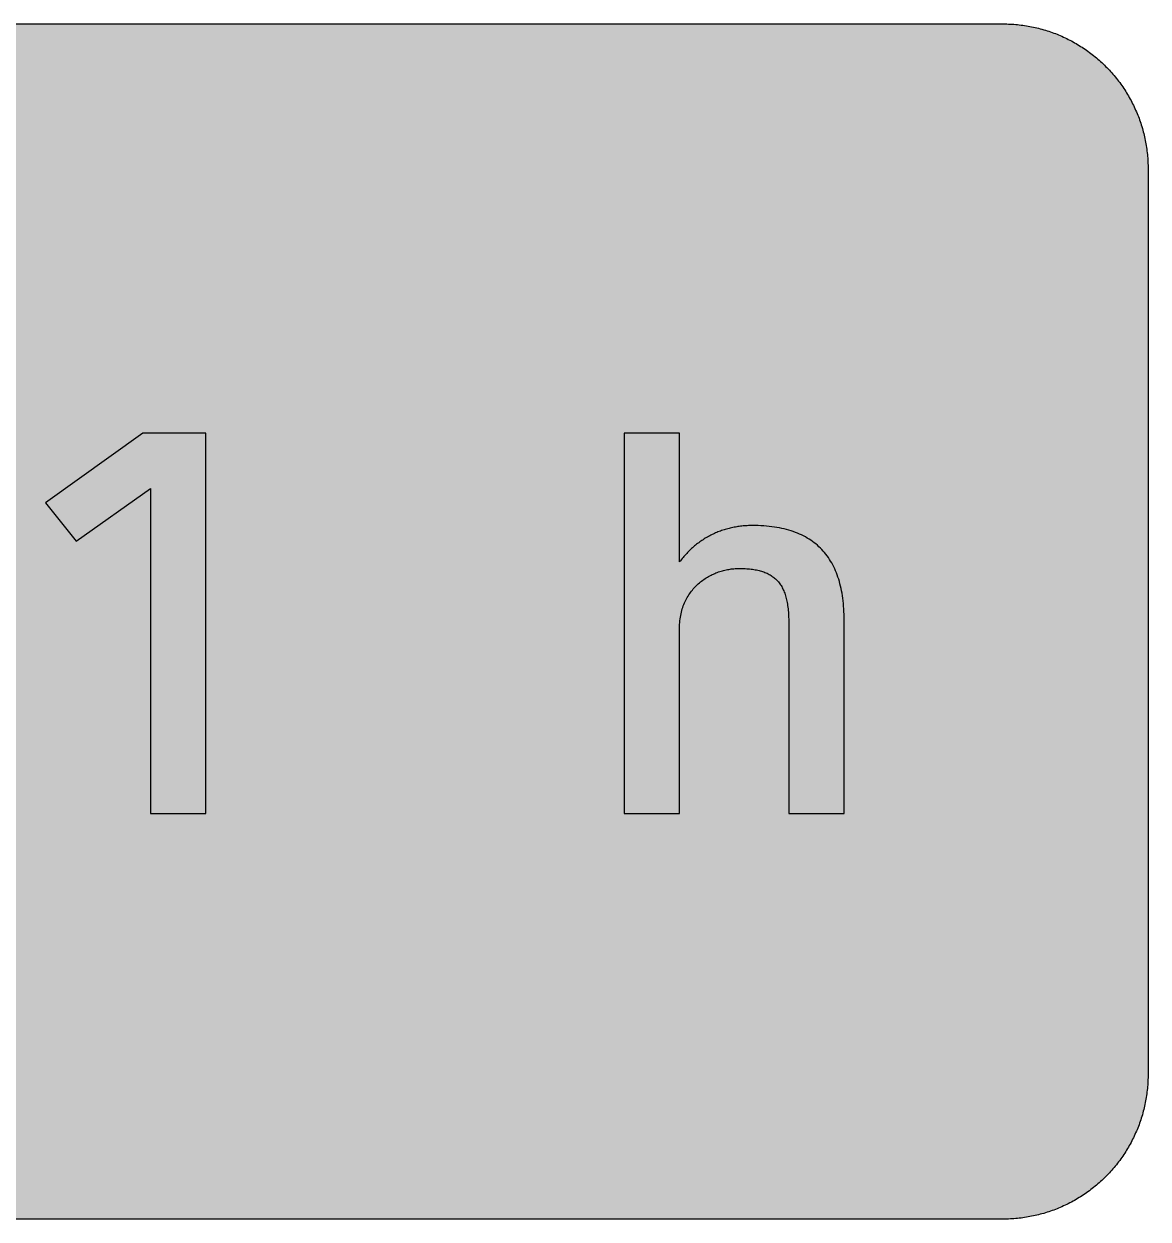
# Model space of a CAD drawing. Header units: millimetres. Extents: x 0 to 212, y 0 to 116.
# Drawn here: x 102.2 to 211.7, y 0.1 to 116.5 of the extents above; entities that cross this region are included whole.
import ezdxf

# ---------------------------------------------------------------- set-up
doc = ezdxf.new("R2010")
doc.units = ezdxf.units.MM

msp = doc.modelspace()

# ---------------------------------------------------------------- hatches: boundary and pattern name
for color, points in [(254, [(14.1633, 0.0536), (13.9878, 0.0533), (13.8125, 0.0559), (13.6373, 0.061), (13.462, 0.0686), (13.2893, 0.0787), (13.114, 0.0914), (12.9413, 0.1041), (12.7686, 0.1219), (12.5959, 0.1397), (12.4231, 0.16), (12.2504, 0.1829), (12.0777, 0.2057), (11.9075, 0.2337), (11.7373, 0.2616), (11.5672, 0.2921), (11.397, 0.3251), (11.2268, 0.3607), (11.0592, 0.3988), (10.8915, 0.4369), (10.7239, 0.4775), (10.5562, 0.5207), (10.3886, 0.5664), (10.2235, 0.6121), (10.0584, 0.6629), (9.8933, 0.7137), (9.7307, 0.7671), (9.5682, 0.8204), (9.4056, 0.8788), (9.2431, 0.9373), (9.083, 0.9982), (8.923, 1.0617), (8.763, 1.1252), (8.6055, 1.1938), (8.4455, 1.2624), (8.2906, 1.331), (8.1331, 1.4046), (7.9781, 1.4783), (7.8232, 1.5545), (7.6708, 1.6332), (7.5184, 1.7145), (7.366, 1.7958), (7.2161, 1.8796), (7.0663, 1.966), (6.919, 2.0523), (6.7716, 2.1438), (6.6243, 2.2352), (6.4795, 2.3266), (6.3348, 2.4232), (6.19, 2.5197), (6.0477, 2.6187), (5.908, 2.7178), (5.7683, 2.8194), (5.6286, 2.9235), (5.4915, 3.0302), (5.3543, 3.1369), (5.2197, 3.2461), (5.0851, 3.3579), (4.953, 3.4722), (4.8209, 3.5865), (4.6914, 3.7033), (4.5644, 3.8202), (4.4348, 3.9395), (4.3104, 4.0615), (4.1859, 4.1859), (4.0615, 4.3104), (3.9395, 4.4348), (3.8202, 4.5618), (3.7033, 4.6914), (3.5865, 4.8209), (3.4722, 4.953), (3.3579, 5.0851), (3.2487, 5.2197), (3.1369, 5.3543), (3.0302, 5.4915), (2.9235, 5.6286), (2.8194, 5.7683), (2.7178, 5.908), (2.6187, 6.0477), (2.5197, 6.19), (2.4232, 6.3348), (2.3266, 6.477), (2.2352, 6.6243), (2.1438, 6.7691), (2.0523, 6.919), (1.966, 7.0663), (1.8796, 7.2161), (1.7958, 7.366), (1.7145, 7.5184), (1.6332, 7.6708), (1.5545, 7.8232), (1.4783, 7.9781), (1.4046, 8.1331), (1.331, 8.2906), (1.2598, 8.4455), (1.1913, 8.603), (1.1252, 8.763), (1.0592, 8.923), (0.9982, 9.083), (0.9373, 9.2431), (0.8763, 9.4056), (0.8204, 9.5682), (0.7645, 9.7307), (0.7112, 9.8933), (0.6604, 10.0584), (0.6121, 10.2235), (0.5639, 10.3911), (0.5207, 10.5562), (0.4775, 10.7239), (0.4343, 10.8915), (0.3962, 11.0592), (0.3607, 11.2268), (0.3251, 11.397), (0.2921, 11.5672), (0.2616, 11.7373), (0.2311, 11.9075), (0.2057, 12.0802), (0.1803, 12.2504), (0.1575, 12.4231), (0.1372, 12.5959), (0.1194, 12.7686), (0.1041, 12.9413), (0.0889, 13.1166), (0.0787, 13.2893), (0.0686, 13.4645), (0.061, 13.6373), (0.0559, 13.8125), (0.0508, 13.9878), (0.0508, 14.163), (0.0522, 102.3592), (0.0508, 102.5322), (0.0559, 102.7074), (0.061, 102.8827), (0.0686, 103.058), (0.0787, 103.2307), (0.0889, 103.4059), (0.1041, 103.5787), (0.1194, 103.7514), (0.1372, 103.9241), (0.1575, 104.0968), (0.1803, 104.2695), (0.2057, 104.4423), (0.2311, 104.6124), (0.2616, 104.7826), (0.2921, 104.9528), (0.3251, 105.123), (0.3607, 105.2932), (0.3962, 105.4608), (0.4343, 105.6284), (0.4775, 105.7961), (0.5207, 105.9637), (0.5639, 106.1314), (0.6121, 106.2965), (0.6604, 106.4616), (0.7112, 106.6267), (0.7645, 106.7892), (0.8204, 106.9518), (0.8763, 107.1143), (0.9373, 107.2769), (0.9982, 107.4369), (1.0592, 107.5969), (1.1252, 107.757), (1.1913, 107.9144), (1.2598, 108.0745), (1.331, 108.2294), (1.4046, 108.3869), (1.4783, 108.5418), (1.5545, 108.6968), (1.6332, 108.8492), (1.7145, 109.0016), (1.7958, 109.154), (1.8796, 109.3038), (1.966, 109.4537), (2.0523, 109.601), (2.1438, 109.7483), (2.2352, 109.8956), (2.3266, 110.0404), (2.4232, 110.1852), (2.5197, 110.33), (2.6187, 110.4722), (2.7178, 110.6119), (2.8194, 110.7516), (2.9235, 110.8913), (3.0302, 111.0285), (3.1369, 111.1656), (3.2487, 111.3003), (3.3579, 111.4349), (3.4722, 111.567), (3.5865, 111.699), (3.7033, 111.8286), (3.8202, 111.9556), (3.9395, 112.0851), (4.0615, 112.2096), (4.1859, 112.334), (4.3104, 112.4585), (4.4348, 112.5804), (4.5644, 112.6998), (4.6914, 112.8166), (4.8209, 112.9335), (4.953, 113.0478), (5.0851, 113.1621), (5.2197, 113.2713), (5.3543, 113.3831), (5.4915, 113.4897), (5.6286, 113.5964), (5.7683, 113.7006), (5.908, 113.8022), (6.0477, 113.9012), (6.19, 114.0003), (6.3348, 114.0968), (6.4795, 114.1933), (6.6243, 114.2848), (6.7716, 114.3762), (6.919, 114.4676), (7.0663, 114.554), (7.2161, 114.6404), (7.366, 114.7242), (7.5184, 114.8055), (7.6708, 114.8867), (7.8232, 114.9655), (7.9781, 115.0417), (8.1331, 115.1153), (8.2906, 115.189), (8.4455, 115.2601), (8.6055, 115.3287), (8.763, 115.3947), (8.923, 115.4608), (9.083, 115.5217), (9.2431, 115.5827), (9.4056, 115.6437), (9.5682, 115.6995), (9.7307, 115.7554), (9.8933, 115.8088), (10.0584, 115.8596), (10.2235, 115.9078), (10.3886, 115.9561), (10.5562, 115.9993), (10.7239, 116.0424), (10.8915, 116.0856), (11.0592, 116.1237), (11.2268, 116.1593), (11.397, 116.1948), (11.5672, 116.2279), (11.7373, 116.2583), (11.9075, 116.2888), (12.0777, 116.3142), (12.2504, 116.3396), (12.4231, 116.3625), (12.5959, 116.3828), (12.7686, 116.4006), (12.9413, 116.4158), (13.114, 116.4311), (13.2893, 116.4412), (13.462, 116.4514), (13.6373, 116.459), (13.8125, 116.4641), (13.9878, 116.4692), (14.163, 116.4692), (197.6078, 116.4703), (197.7822, 116.4692), (197.9574, 116.4641), (198.1327, 116.459), (198.3054, 116.4514), (198.4807, 116.4412), (198.6534, 116.4311), (198.8287, 116.4158), (199.0014, 116.4006), (199.1741, 116.3828), (199.3468, 116.3625), (199.5195, 116.3396), (199.6897, 116.3142), (199.8624, 116.2888), (200.0326, 116.2583), (200.2028, 116.2279), (200.373, 116.1948), (200.5432, 116.1593), (200.7108, 116.1237), (200.8784, 116.0856), (201.0461, 116.0424), (201.2137, 115.9993), (201.3788, 115.9561), (201.5465, 115.9078), (201.7116, 115.8596), (201.8767, 115.8088), (202.0392, 115.7554), (202.2018, 115.6995), (202.3643, 115.6437), (202.5269, 115.5827), (202.6869, 115.5217), (202.8469, 115.4608), (203.007, 115.3947), (203.167, 115.3287), (203.3245, 115.2601), (203.4794, 115.189), (203.6369, 115.1153), (203.7918, 115.0417), (203.9468, 114.9655), (204.0992, 114.8867), (204.2516, 114.8055), (204.404, 114.7242), (204.5538, 114.6404), (204.7037, 114.554), (204.8535, 114.4676), (205.0009, 114.3762), (205.1456, 114.2848), (205.293, 114.1933), (205.4352, 114.0968), (205.58, 114.0003), (205.7222, 113.9012), (205.8619, 113.8022), (206.0016, 113.7006), (206.1413, 113.5964), (206.2785, 113.4897), (206.4156, 113.3831), (206.5503, 113.2713), (206.6849, 113.1621), (206.817, 113.0478), (206.949, 112.9335), (207.0786, 112.8166), (207.2081, 112.6998), (207.3351, 112.5804), (207.4596, 112.4585), (207.584, 112.334), (207.7085, 112.2096), (207.8304, 112.0851), (207.9498, 111.9556), (208.0666, 111.8286), (208.1835, 111.699), (208.2978, 111.567), (208.4121, 111.4349), (208.5238, 111.3003), (208.6331, 111.1656), (208.7397, 111.0285), (208.8464, 110.8913), (208.9506, 110.7516), (209.0522, 110.6119), (209.1512, 110.4722), (209.2503, 110.33), (209.3468, 110.1852), (209.4433, 110.0404), (209.5348, 109.8956), (209.6262, 109.7483), (209.7176, 109.601), (209.804, 109.4537), (209.8904, 109.3038), (209.9742, 109.154), (210.0555, 109.0016), (210.1367, 108.8492), (210.2155, 108.6968), (210.2917, 108.5418), (210.3653, 108.3869), (210.439, 108.2294), (210.5076, 108.0745), (210.5762, 107.9144), (210.6447, 107.757), (210.7082, 107.5969), (210.7717, 107.4369), (210.8327, 107.2769), (210.8911, 107.1143), (210.9495, 106.9518), (211.0029, 106.7892), (211.0562, 106.6267), (211.107, 106.4616), (211.1578, 106.2965), (211.2035, 106.1314), (211.2493, 105.9637), (211.2924, 105.7961), (211.3331, 105.6284), (211.3712, 105.4608), (211.4093, 105.2932), (211.4448, 105.123), (211.4779, 104.9528), (211.5083, 104.7826), (211.5363, 104.6124), (211.5642, 104.4423), (211.5871, 104.2695), (211.6099, 104.0968), (211.6303, 103.9241), (211.648, 103.7514), (211.6658, 103.5787), (211.6785, 103.4059), (211.6912, 103.2307), (211.7014, 103.058), (211.709, 102.8827), (211.7141, 102.7074), (211.7166, 102.5322), (211.7166, 102.3569), (211.7189, 14.1647), (211.7166, 13.9878), (211.7141, 13.8125), (211.709, 13.6373), (211.7014, 13.4645), (211.6912, 13.2893), (211.6785, 13.1166), (211.6658, 12.9413), (211.648, 12.7686), (211.6303, 12.5959), (211.6099, 12.4231), (211.5871, 12.2504), (211.5642, 12.0802), (211.5363, 11.9075), (211.5083, 11.7373), (211.4779, 11.5672), (211.4448, 11.397), (211.4093, 11.2268), (211.3712, 11.0592), (211.3331, 10.8915), (211.2924, 10.7239), (211.2493, 10.5562), (211.2035, 10.3911), (211.1578, 10.2235), (211.107, 10.0584), (211.0562, 9.8933), (211.0029, 9.7307), (210.9495, 9.5682), (210.8911, 9.4056), (210.8327, 9.2431), (210.7717, 9.083), (210.7082, 8.923), (210.6447, 8.763), (210.5762, 8.603), (210.5076, 8.4455), (210.439, 8.2906), (210.3653, 8.1331), (210.2917, 7.9781), (210.2155, 7.8232), (210.1367, 7.6708), (210.0555, 7.5184), (209.9742, 7.366), (209.8904, 7.2161), (209.804, 7.0663), (209.7176, 6.919), (209.6262, 6.7691), (209.5348, 6.6243), (209.4433, 6.477), (209.3468, 6.3348), (209.2503, 6.19), (209.1512, 6.0477), (209.0522, 5.908), (208.9506, 5.7683), (208.8464, 5.6286), (208.7397, 5.4915), (208.6331, 5.3543), (208.5238, 5.2197), (208.4121, 5.0851), (208.2978, 4.953), (208.1835, 4.8209), (208.0666, 4.6914), (207.9498, 4.5618), (207.8304, 4.4348), (207.7085, 4.3104), (207.584, 4.1859), (207.4596, 4.0615), (207.3351, 3.9395), (207.2081, 3.8202), (207.0786, 3.7033), (206.949, 3.5865), (206.817, 3.4722), (206.6849, 3.3579), (206.5503, 3.2461), (206.4156, 3.1369), (206.2785, 3.0302), (206.1413, 2.9235), (206.0016, 2.8194), (205.8619, 2.7178), (205.7222, 2.6187), (205.58, 2.5197), (205.4352, 2.4232), (205.293, 2.3266), (205.1456, 2.2352), (205.0009, 2.1438), (204.8535, 2.0523), (204.7037, 1.966), (204.5538, 1.8796), (204.404, 1.7958), (204.2516, 1.7145), (204.0992, 1.6332), (203.9468, 1.5545), (203.7918, 1.4783), (203.6369, 1.4046), (203.4794, 1.331), (203.3245, 1.2624), (203.167, 1.1938), (203.007, 1.1252), (202.8469, 1.0617), (202.6869, 0.9982), (202.5269, 0.9373), (202.3643, 0.8788), (202.2018, 0.8204), (202.0392, 0.7671), (201.8767, 0.7137), (201.7116, 0.6629), (201.5465, 0.6121), (201.3788, 0.5664), (201.2137, 0.5207), (201.0461, 0.4775), (200.8784, 0.4369), (200.7108, 0.3988), (200.5432, 0.3607), (200.373, 0.3251), (200.2028, 0.2921), (200.0326, 0.2616), (199.8624, 0.2337), (199.6897, 0.2057), (199.5195, 0.1829), (199.3468, 0.16), (199.1741, 0.1397), (199.0014, 0.1219), (198.8287, 0.1041), (198.6534, 0.0914), (198.4807, 0.0787), (198.3054, 0.0686), (198.1327, 0.061), (197.9574, 0.0559), (197.7822, 0.0533), (197.6069, 0.0533)]), (59, [(114.5385, 39.5647), (119.9363, 39.5647), (119.9363, 76.605), (113.7969, 76.605), (104.3259, 69.8316), (107.2885, 66.0753), (114.5385, 71.2071)]), (59, [(166.0783, 39.5647), (166.0783, 57.6086), (166.0804, 57.7952), (166.0855, 57.978), (166.0982, 58.1584), (166.1135, 58.3362), (166.1338, 58.5089), (166.1592, 58.6791), (166.1871, 58.8467), (166.2201, 59.0118), (166.2582, 59.1718), (166.2989, 59.3319), (166.3421, 59.4868), (166.3929, 59.6367), (166.4437, 59.7865), (166.4995, 59.9313), (166.558, 60.0735), (166.6215, 60.2132), (166.6875, 60.3504), (166.7561, 60.4825), (166.8272, 60.612), (166.9034, 60.739), (166.9821, 60.8635), (167.0634, 60.9829), (167.1472, 61.1022), (167.2336, 61.2165), (167.3225, 61.3283), (167.4139, 61.4375), (167.5079, 61.5417), (167.6019, 61.6458), (167.701, 61.7449), (167.8026, 61.8414), (167.9042, 61.9354), (168.0083, 62.0268), (168.115, 62.1132), (168.2242, 62.1995), (168.3334, 62.2808), (168.4452, 62.3595), (168.5569, 62.4357), (168.6712, 62.5094), (168.7881, 62.578), (168.9049, 62.6466), (169.0218, 62.7101), (169.1411, 62.7736), (169.2605, 62.832), (169.3824, 62.8879), (169.5044, 62.9412), (169.6263, 62.992), (169.7482, 63.0403), (169.8727, 63.0834), (169.9971, 63.1266), (170.1216, 63.1647), (170.246, 63.2028), (170.3705, 63.2358), (170.495, 63.2663), (170.6194, 63.2943), (170.7439, 63.3197), (170.8683, 63.3425), (170.9928, 63.3628), (171.1173, 63.3806), (171.2392, 63.3959), (171.3611, 63.406), (171.4856, 63.4162), (171.6049, 63.4238), (171.7269, 63.4263), (171.8462, 63.4289), (172.0063, 63.4263), (172.1612, 63.4238), (172.3161, 63.4187), (172.466, 63.4111), (172.6159, 63.4035), (172.7606, 63.3933), (172.9029, 63.3781), (173.0426, 63.3628), (173.1797, 63.3451), (173.3118, 63.3273), (173.4439, 63.3044), (173.5709, 63.279), (173.6979, 63.2536), (173.8198, 63.2257), (173.9392, 63.1927), (174.0586, 63.1596), (174.1729, 63.1241), (174.2846, 63.086), (174.3939, 63.0428), (174.498, 62.9996), (174.6021, 62.9539), (174.7037, 62.9056), (174.8028, 62.8548), (174.8968, 62.8015), (174.9908, 62.7431), (175.0822, 62.6847), (175.1686, 62.6237), (175.2549, 62.5577), (175.3362, 62.4891), (175.4175, 62.4205), (175.4937, 62.3468), (175.5699, 62.2706), (175.6435, 62.1919), (175.7121, 62.1106), (175.7807, 62.0243), (175.8442, 61.9379), (175.9077, 61.8465), (175.9687, 61.7525), (176.0245, 61.656), (176.0804, 61.5544), (176.1338, 61.4528), (176.1846, 61.3461), (176.2328, 61.2343), (176.2785, 61.1226), (176.3217, 61.0057), (176.3624, 60.8863), (176.4005, 60.7644), (176.436, 60.6374), (176.4716, 60.5079), (176.5021, 60.3758), (176.5325, 60.2386), (176.5605, 60.0989), (176.5859, 59.9542), (176.6062, 59.8094), (176.6291, 59.657), (176.6468, 59.5046), (176.6621, 59.3446), (176.6773, 59.1845), (176.6875, 59.0194), (176.6976, 58.8493), (176.7053, 58.6765), (176.7103, 58.5013), (176.7129, 58.3209), (176.7154, 58.1355), (176.7156, 39.5647), (182.1134, 39.5647), (182.1134, 58.4024), (182.1104, 58.6816), (182.1028, 58.9585), (182.0926, 59.2303), (182.0799, 59.4995), (182.0596, 59.7611), (182.0367, 60.0227), (182.0113, 60.2767), (181.9808, 60.5282), (181.9453, 60.7746), (181.9046, 61.0184), (181.8615, 61.2572), (181.8132, 61.4909), (181.7599, 61.7195), (181.704, 61.9455), (181.643, 62.1665), (181.577, 62.3849), (181.5084, 62.5958), (181.4347, 62.8066), (181.356, 63.0098), (181.2747, 63.2104), (181.1884, 63.4035), (181.0969, 63.5965), (181.0004, 63.7819), (180.9013, 63.9648), (180.7972, 64.1426), (180.688, 64.3153), (180.5737, 64.4855), (180.4568, 64.6506), (180.3349, 64.8106), (180.2079, 64.9681), (180.0784, 65.118), (179.9412, 65.2653), (179.8015, 65.4101), (179.6567, 65.5472), (179.5094, 65.6819), (179.3545, 65.8114), (179.197, 65.9359), (179.0344, 66.0578), (178.8668, 66.1746), (178.6966, 66.2864), (178.5188, 66.3931), (178.3385, 66.4947), (178.1531, 66.5937), (177.9626, 66.6877), (177.767, 66.7766), (177.5689, 66.8604), (177.3631, 66.9417), (177.1548, 67.0179), (176.9415, 67.089), (176.723, 67.1551), (176.4995, 67.2186), (176.2735, 67.2744), (176.0398, 67.3278), (175.8036, 67.376), (175.5623, 67.4192), (175.3159, 67.4599), (175.0644, 67.4954), (174.8079, 67.5234), (174.5463, 67.5488), (174.2796, 67.5716), (174.0103, 67.5869), (173.7335, 67.5996), (173.4541, 67.6046), (173.1696, 67.6072), (173.04, 67.6072), (172.9105, 67.6046), (172.7835, 67.5996), (172.654, 67.5945), (172.527, 67.5869), (172.4, 67.5767), (172.273, 67.5665), (172.146, 67.5538), (172.019, 67.5386), (171.892, 67.5234), (171.7675, 67.5056), (171.643, 67.4853), (171.516, 67.4624), (171.3916, 67.4395), (171.2697, 67.4141), (171.1452, 67.3887), (171.0233, 67.3608), (170.8988, 67.3303), (170.7769, 67.2998), (170.6575, 67.2643), (170.5356, 67.2287), (170.4162, 67.1932), (170.2943, 67.1551), (170.1749, 67.1144), (170.0581, 67.0712), (169.9387, 67.0281), (169.8219, 66.9823), (169.705, 66.9341), (169.5907, 66.8858), (169.4739, 66.835), (169.3596, 66.7817), (169.2453, 66.7283), (169.1335, 66.6725), (169.0218, 66.614), (168.91, 66.5556), (168.7982, 66.4921), (168.689, 66.4312), (168.5798, 66.3651), (168.4706, 66.2991), (168.3639, 66.2305), (168.2572, 66.1594), (168.1505, 66.0883), (168.0464, 66.0146), (167.9423, 65.9384), (167.8381, 65.8622), (167.7365, 65.7835), (167.6349, 65.7022), (167.5359, 65.6209), (167.4368, 65.5371), (167.3377, 65.4507), (167.2412, 65.3618), (167.1447, 65.2729), (167.0507, 65.1815), (166.9542, 65.09), (166.8628, 64.9935), (166.7713, 64.897), (166.6799, 64.8005), (166.591, 64.6989), (166.5021, 64.5973), (166.4132, 64.4931), (166.3294, 64.389), (166.243, 64.2823), (166.1592, 64.1731), (166.0779, 64.0613), (166.0783, 76.605), (160.6822, 76.605), (160.6822, 39.5647)])]:
    msp.add_hatch(color=color).paths.add_polyline_path(points)
h = msp.add_hatch(color=59)
h.paths.add_polyline_path([(14.1633, 3.5814), (13.8887, 3.5839), (13.6169, 3.5941), (13.3477, 3.6119), (13.081, 3.6347), (12.8143, 3.6652), (12.5501, 3.7008), (12.2885, 3.7465), (12.0294, 3.7948), (11.7729, 3.8506), (11.5164, 3.9141), (11.2649, 3.9827), (11.016, 4.0564), (10.7671, 4.1351), (10.5232, 4.2215), (10.2819, 4.3129), (10.0432, 4.412), (9.8069, 4.5161), (9.5733, 4.6228), (9.3447, 4.7371), (9.1186, 4.8565), (8.8951, 4.9809), (8.6741, 5.113), (8.4582, 5.2476), (8.2448, 5.3873), (8.0366, 5.5321), (7.8308, 5.682), (7.6276, 5.8369), (7.4295, 5.9969), (7.2365, 6.1595), (7.046, 6.3297), (6.8605, 6.5024), (6.6777, 6.6802), (6.5024, 6.8605), (6.3271, 7.046), (6.1595, 7.2365), (5.9969, 7.432), (5.8369, 7.6302), (5.682, 7.8308), (5.5321, 8.0366), (5.3873, 8.2448), (5.2451, 8.4582), (5.1105, 8.6741), (4.9809, 8.8951), (4.8565, 9.1186), (4.7371, 9.3447), (4.6228, 9.5758), (4.5136, 9.8069), (4.4094, 10.0432), (4.3129, 10.2819), (4.2215, 10.5232), (4.1351, 10.7696), (4.0538, 11.016), (3.9802, 11.2649), (3.9116, 11.5189), (3.8506, 11.7729), (3.7948, 12.0294), (3.744, 12.2911), (3.7008, 12.5527), (3.6627, 12.8143), (3.6322, 13.081), (3.6093, 13.3502), (3.5916, 13.6195), (3.5814, 13.8913), (3.5789, 14.163), (3.58, 102.3592), (3.5814, 102.6312), (3.5916, 102.903), (3.6093, 103.1723), (3.6322, 103.439), (3.6627, 103.7057), (3.7008, 103.9698), (3.744, 104.2314), (3.7948, 104.4905), (3.8506, 104.7471), (3.9116, 105.0036), (3.9802, 105.2551), (4.0538, 105.504), (4.1351, 105.7529), (4.2215, 105.9967), (4.3129, 106.238), (4.4094, 106.4768), (4.5136, 106.713), (4.6228, 106.9467), (4.7371, 107.1753), (4.8565, 107.4014), (4.9809, 107.6249), (5.1105, 107.8459), (5.2451, 108.0618), (5.3873, 108.2751), (5.5321, 108.4834), (5.682, 108.6891), (5.8369, 108.8923), (5.9969, 109.0905), (6.1595, 109.2835), (6.3271, 109.474), (6.5024, 109.6594), (6.6777, 109.8423), (6.8605, 110.0176), (7.046, 110.1928), (7.2365, 110.3605), (7.4295, 110.523), (7.6276, 110.683), (7.8308, 110.838), (8.0366, 110.9878), (8.2448, 111.1326), (8.4582, 111.2749), (8.6741, 111.4095), (8.8951, 111.539), (9.1186, 111.6635), (9.3447, 111.7829), (9.5733, 111.8972), (9.8069, 112.0064), (10.0432, 112.1105), (10.2819, 112.207), (10.5232, 112.2985), (10.7671, 112.3848), (11.016, 112.4661), (11.2649, 112.5398), (11.5164, 112.6084), (11.7729, 112.6693), (12.0294, 112.7252), (12.2885, 112.776), (12.5501, 112.8192), (12.8143, 112.8573), (13.081, 112.8878), (13.3477, 112.9106), (13.6169, 112.9284), (13.8887, 112.9386), (14.163, 112.9411), (197.6078, 112.9425), (197.8787, 112.9386), (198.1505, 112.9284), (198.4197, 112.9106), (198.689, 112.8878), (198.9557, 112.8573), (199.2173, 112.8192), (199.4789, 112.776), (199.7405, 112.7252), (199.9971, 112.6693), (200.2511, 112.6084), (200.5051, 112.5398), (200.754, 112.4661), (201.0004, 112.3848), (201.2467, 112.2985), (201.488, 112.207), (201.7268, 112.1105), (201.963, 112.0064), (202.1942, 111.8972), (202.4253, 111.7829), (202.6514, 111.6635), (202.8749, 111.539), (203.0959, 111.4095), (203.3118, 111.2749), (203.5251, 111.1326), (203.7334, 110.9878), (203.9391, 110.838), (204.1398, 110.683), (204.3379, 110.523), (204.5335, 110.3605), (204.724, 110.1928), (204.9094, 110.0176), (205.0898, 109.8423), (205.2676, 109.6594), (205.4403, 109.474), (205.6105, 109.2835), (205.773, 109.0905), (205.933, 108.8923), (206.088, 108.6891), (206.2378, 108.4834), (206.3826, 108.2751), (206.5223, 108.0618), (206.6569, 107.8459), (206.789, 107.6249), (206.9135, 107.4014), (207.0329, 107.1753), (207.1472, 106.9467), (207.2538, 106.713), (207.358, 106.4768), (207.457, 106.238), (207.5485, 105.9967), (207.6348, 105.7529), (207.7136, 105.504), (207.7872, 105.2551), (207.8558, 105.0036), (207.9193, 104.7471), (207.9752, 104.4905), (208.0235, 104.2314), (208.0692, 103.9698), (208.1047, 103.7057), (208.1352, 103.439), (208.1581, 103.1723), (208.1759, 102.903), (208.186, 102.6312), (208.1911, 102.3569), (208.1911, 14.1647), (208.186, 13.8913), (208.1759, 13.6195), (208.1581, 13.3502), (208.1352, 13.081), (208.1047, 12.8143), (208.0692, 12.5527), (208.0235, 12.2911), (207.9752, 12.0294), (207.9193, 11.7729), (207.8558, 11.5189), (207.7872, 11.2649), (207.7136, 11.016), (207.6348, 10.7696), (207.5485, 10.5232), (207.457, 10.2819), (207.358, 10.0432), (207.2538, 9.8069), (207.1472, 9.5758), (207.0329, 9.3447), (206.9135, 9.1186), (206.789, 8.8951), (206.6569, 8.6741), (206.5223, 8.4582), (206.3826, 8.2448), (206.2378, 8.0366), (206.088, 7.8308), (205.933, 7.6302), (205.773, 7.432), (205.6105, 7.2365), (205.4403, 7.046), (205.2676, 6.8605), (205.0898, 6.6802), (204.9094, 6.5024), (204.724, 6.3297), (204.5335, 6.1595), (204.3379, 5.9969), (204.1398, 5.8369), (203.9391, 5.682), (203.7334, 5.5321), (203.5251, 5.3873), (203.3118, 5.2476), (203.0959, 5.113), (202.8749, 4.9809), (202.6514, 4.8565), (202.4253, 4.7371), (202.1942, 4.6228), (201.963, 4.5161), (201.7268, 4.412), (201.488, 4.3129), (201.2467, 4.2215), (201.0004, 4.1351), (200.754, 4.0564), (200.5051, 3.9827), (200.2511, 3.9141), (199.9971, 3.8506), (199.7405, 3.7948), (199.4789, 3.7465), (199.2173, 3.7008), (198.9557, 3.6652), (198.689, 3.6347), (198.4197, 3.6119), (198.1505, 3.5941), (197.8787, 3.5839), (197.6069, 3.5789)])
h.paths.add_polyline_path([(14.1633, 8.8731), (14.0259, 8.8748), (13.8887, 8.8798), (13.7541, 8.8875), (13.622, 8.9002), (13.4874, 8.9154), (13.3553, 8.9332), (13.2258, 8.9535), (13.0962, 8.9789), (12.9667, 9.0068), (12.8397, 9.0373), (12.7127, 9.0729), (12.5882, 9.1084), (12.4663, 9.1491), (12.3419, 9.1923), (12.2225, 9.238), (12.1031, 9.2888), (11.9837, 9.3396), (11.8694, 9.3929), (11.7526, 9.4513), (11.6408, 9.5098), (11.5291, 9.5733), (11.4198, 9.6368), (11.3106, 9.7053), (11.2039, 9.7765), (11.0998, 9.8476), (10.9957, 9.9238), (10.8966, 10), (10.7975, 10.0787), (10.6985, 10.1625), (10.6045, 10.2464), (10.5105, 10.3327), (10.4216, 10.4216), (10.3327, 10.5131), (10.2464, 10.6045), (10.16, 10.701), (10.0787, 10.7975), (10, 10.8966), (9.9212, 10.9982), (9.8476, 11.0998), (9.7739, 11.2039), (9.7053, 11.3106), (9.6368, 11.4198), (9.5707, 11.5291), (9.5098, 11.6408), (9.4488, 11.7551), (9.3929, 11.8694), (9.337, 11.9863), (9.2862, 12.1031), (9.238, 12.2225), (9.1923, 12.3444), (9.1491, 12.4663), (9.1084, 12.5908), (9.0703, 12.7152), (9.0373, 12.8397), (9.0068, 12.9692), (8.9789, 13.0962), (8.9535, 13.2258), (8.9306, 13.3579), (8.9129, 13.4899), (8.8976, 13.622), (8.8849, 13.7566), (8.8773, 13.8913), (8.8722, 14.0259), (8.8697, 14.163), (8.8717, 102.3592), (8.8722, 102.4941), (8.8773, 102.6312), (8.8849, 102.7659), (8.8976, 102.8979), (8.9129, 103.0326), (8.9306, 103.1646), (8.9535, 103.2942), (8.9789, 103.4237), (9.0068, 103.5533), (9.0373, 103.6803), (9.0703, 103.8073), (9.1084, 103.9317), (9.1491, 104.0536), (9.1923, 104.1781), (9.238, 104.2975), (9.2862, 104.4169), (9.337, 104.5362), (9.3929, 104.6505), (9.4488, 104.7674), (9.5098, 104.8791), (9.5707, 104.9909), (9.6368, 105.1001), (9.7053, 105.2093), (9.7739, 105.316), (9.8476, 105.4202), (9.9212, 105.5243), (10, 105.6234), (10.0787, 105.7224), (10.16, 105.8215), (10.2464, 105.9155), (10.3327, 106.0094), (10.4216, 106.0983), (10.5105, 106.1872), (10.6045, 106.2736), (10.6985, 106.36), (10.7975, 106.4412), (10.8966, 106.52), (10.9957, 106.5987), (11.0998, 106.6724), (11.2039, 106.746), (11.3106, 106.8146), (11.4198, 106.8832), (11.5291, 106.9492), (11.6408, 107.0102), (11.7526, 107.0712), (11.8694, 107.127), (11.9837, 107.1829), (12.1031, 107.2337), (12.2225, 107.282), (12.3419, 107.3277), (12.4663, 107.3709), (12.5882, 107.4115), (12.7127, 107.4496), (12.8397, 107.4826), (12.9667, 107.5131), (13.0962, 107.5411), (13.2258, 107.5665), (13.3553, 107.5893), (13.4874, 107.6071), (13.622, 107.6223), (13.7541, 107.635), (13.8887, 107.6427), (14.0259, 107.6477), (14.163, 107.6503), (197.6078, 107.6508), (197.7441, 107.6477), (197.8787, 107.6427), (198.0133, 107.635), (198.1479, 107.6223), (198.28, 107.6071), (198.4121, 107.5893), (198.5442, 107.5665), (198.6737, 107.5411), (198.8007, 107.5131), (198.9303, 107.4826), (199.0547, 107.4496), (199.1792, 107.4115), (199.3036, 107.3709), (199.4256, 107.3277), (199.5475, 107.282), (199.6669, 107.2337), (199.7837, 107.1829), (199.9005, 107.127), (200.0148, 107.0712), (200.1291, 107.0102), (200.2409, 106.9492), (200.3501, 106.8832), (200.4593, 106.8146), (200.566, 106.746), (200.6702, 106.6724), (200.7718, 106.5987), (200.8734, 106.52), (200.9724, 106.4412), (201.0689, 106.36), (201.1655, 106.2736), (201.2569, 106.1872), (201.3483, 106.0983), (201.4372, 106.0094), (201.5236, 105.9155), (201.6074, 105.8215), (201.6912, 105.7224), (201.77, 105.6234), (201.8462, 105.5243), (201.9224, 105.4202), (201.9935, 105.316), (202.0646, 105.2093), (202.1332, 105.1001), (202.1967, 104.9909), (202.2602, 104.8791), (202.3186, 104.7674), (202.377, 104.6505), (202.4304, 104.5362), (202.4812, 104.4169), (202.532, 104.2975), (202.5777, 104.1781), (202.6209, 104.0536), (202.6615, 103.9317), (202.6971, 103.8073), (202.7326, 103.6803), (202.7631, 103.5533), (202.7911, 103.4237), (202.8165, 103.2942), (202.8368, 103.1646), (202.8546, 103.0326), (202.8698, 102.8979), (202.8825, 102.7659), (202.8901, 102.6312), (202.8952, 102.4941), (202.8977, 102.3569), (202.8994, 14.1647), (202.8952, 14.0259), (202.8901, 13.8913), (202.8825, 13.7566), (202.8698, 13.622), (202.8546, 13.4899), (202.8368, 13.3579), (202.8165, 13.2258), (202.7911, 13.0962), (202.7631, 12.9692), (202.7326, 12.8397), (202.6971, 12.7152), (202.6615, 12.5908), (202.6209, 12.4663), (202.5777, 12.3444), (202.532, 12.2225), (202.4812, 12.1031), (202.4304, 11.9863), (202.377, 11.8694), (202.3186, 11.7551), (202.2602, 11.6408), (202.1967, 11.5291), (202.1332, 11.4198), (202.0646, 11.3106), (201.9935, 11.2039), (201.9224, 11.0998), (201.8462, 10.9982), (201.77, 10.8966), (201.6912, 10.7975), (201.6074, 10.701), (201.5236, 10.6045), (201.4372, 10.5131), (201.3483, 10.4216), (201.2569, 10.3327), (201.1655, 10.2464), (201.0689, 10.1625), (200.9724, 10.0787), (200.8734, 10), (200.7718, 9.9238), (200.6702, 9.8476), (200.566, 9.7765), (200.4593, 9.7053), (200.3501, 9.6368), (200.2409, 9.5733), (200.1291, 9.5098), (200.0148, 9.4513), (199.9005, 9.3929), (199.7837, 9.3396), (199.6669, 9.2888), (199.5475, 9.238), (199.4256, 9.1923), (199.3036, 9.1491), (199.1792, 9.1084), (199.0547, 9.0729), (198.9303, 9.0373), (198.8007, 9.0068), (198.6737, 8.9789), (198.5442, 8.9535), (198.4121, 8.9332), (198.28, 8.9154), (198.1479, 8.9002), (198.0133, 8.8875), (197.8787, 8.8798), (197.7441, 8.8748), (197.6069, 8.8722)], flags=16)

# ---------------------------------------------------------------- linework, layer by layer
at = {"color": 254}
msp.add_lwpolyline([(14.163, 116.4692), (197.6078, 116.4703), (197.7822, 116.4692), (197.9574, 116.4641), (198.1327, 116.459), (198.3054, 116.4514), (198.4807, 116.4412), (198.6534, 116.4311), (198.8287, 116.4158), (199.0014, 116.4006), (199.1741, 116.3828), (199.3468, 116.3625), (199.5195, 116.3396), (199.6897, 116.3142), (199.8624, 116.2888), (200.0326, 116.2583), (200.2028, 116.2279), (200.373, 116.1948), (200.5432, 116.1593), (200.7108, 116.1237), (200.8784, 116.0856), (201.0461, 116.0424), (201.2137, 115.9993), (201.3788, 115.9561), (201.5465, 115.9078), (201.7116, 115.8596), (201.8767, 115.8088), (202.0392, 115.7554), (202.2018, 115.6995), (202.3643, 115.6437), (202.5269, 115.5827), (202.6869, 115.5217), (202.8469, 115.4608), (203.007, 115.3947), (203.167, 115.3287), (203.3245, 115.2601), (203.4794, 115.189), (203.6369, 115.1153), (203.7918, 115.0417), (203.9468, 114.9655), (204.0992, 114.8867), (204.2516, 114.8055), (204.404, 114.7242), (204.5538, 114.6404), (204.7037, 114.554), (204.8535, 114.4676), (205.0009, 114.3762), (205.1456, 114.2848), (205.293, 114.1933), (205.4352, 114.0968), (205.58, 114.0003), (205.7222, 113.9012), (205.8619, 113.8022), (206.0016, 113.7006), (206.1413, 113.5964), (206.2785, 113.4897), (206.4156, 113.3831), (206.5503, 113.2713), (206.6849, 113.1621), (206.817, 113.0478), (206.949, 112.9335), (207.0786, 112.8166), (207.2081, 112.6998), (207.3351, 112.5804), (207.4596, 112.4585), (207.584, 112.334), (207.7085, 112.2096), (207.8304, 112.0851), (207.9498, 111.9556), (208.0666, 111.8286), (208.1835, 111.699), (208.2978, 111.567), (208.4121, 111.4349), (208.5238, 111.3003), (208.6331, 111.1656), (208.7397, 111.0285), (208.8464, 110.8913), (208.9506, 110.7516), (209.0522, 110.6119), (209.1512, 110.4722), (209.2503, 110.33), (209.3468, 110.1852), (209.4433, 110.0404), (209.5348, 109.8956), (209.6262, 109.7483), (209.7176, 109.601), (209.804, 109.4537), (209.8904, 109.3038), (209.9742, 109.154), (210.0555, 109.0016), (210.1367, 108.8492), (210.2155, 108.6968), (210.2917, 108.5418), (210.3653, 108.3869), (210.439, 108.2294), (210.5076, 108.0745), (210.5762, 107.9144), (210.6447, 107.757), (210.7082, 107.5969), (210.7717, 107.4369), (210.8327, 107.2769), (210.8911, 107.1143), (210.9495, 106.9518), (211.0029, 106.7892), (211.0562, 106.6267), (211.107, 106.4616), (211.1578, 106.2965), (211.2035, 106.1314), (211.2493, 105.9637), (211.2924, 105.7961), (211.3331, 105.6284), (211.3712, 105.4608), (211.4093, 105.2932), (211.4448, 105.123), (211.4779, 104.9528), (211.5083, 104.7826), (211.5363, 104.6124), (211.5642, 104.4423), (211.5871, 104.2695), (211.6099, 104.0968), (211.6303, 103.9241), (211.648, 103.7514), (211.6658, 103.5787), (211.6785, 103.4059), (211.6912, 103.2307), (211.7014, 103.058), (211.709, 102.8827), (211.7141, 102.7074), (211.7166, 102.5322), (211.7166, 102.3569), (211.7189, 14.1647), (211.7166, 13.9878), (211.7141, 13.8125), (211.709, 13.6373), (211.7014, 13.4645), (211.6912, 13.2893), (211.6785, 13.1166), (211.6658, 12.9413), (211.648, 12.7686), (211.6303, 12.5959), (211.6099, 12.4231), (211.5871, 12.2504), (211.5642, 12.0802), (211.5363, 11.9075), (211.5083, 11.7373), (211.4779, 11.5672), (211.4448, 11.397), (211.4093, 11.2268), (211.3712, 11.0592), (211.3331, 10.8915), (211.2924, 10.7239), (211.2493, 10.5562), (211.2035, 10.3911), (211.1578, 10.2235), (211.107, 10.0584), (211.0562, 9.8933), (211.0029, 9.7307), (210.9495, 9.5682), (210.8911, 9.4056), (210.8327, 9.2431), (210.7717, 9.083), (210.7082, 8.923), (210.6447, 8.763), (210.5762, 8.603), (210.5076, 8.4455), (210.439, 8.2906), (210.3653, 8.1331), (210.2917, 7.9781), (210.2155, 7.8232), (210.1367, 7.6708), (210.0555, 7.5184), (209.9742, 7.366), (209.8904, 7.2161), (209.804, 7.0663), (209.7176, 6.919), (209.6262, 6.7691), (209.5348, 6.6243), (209.4433, 6.477), (209.3468, 6.3348), (209.2503, 6.19), (209.1512, 6.0477), (209.0522, 5.908), (208.9506, 5.7683), (208.8464, 5.6286), (208.7397, 5.4915), (208.6331, 5.3543), (208.5238, 5.2197), (208.4121, 5.0851), (208.2978, 4.953), (208.1835, 4.8209), (208.0666, 4.6914), (207.9498, 4.5618), (207.8304, 4.4348), (207.7085, 4.3104), (207.584, 4.1859), (207.4596, 4.0615), (207.3351, 3.9395), (207.2081, 3.8202), (207.0786, 3.7033), (206.949, 3.5865), (206.817, 3.4722), (206.6849, 3.3579), (206.5503, 3.2461), (206.4156, 3.1369), (206.2785, 3.0302), (206.1413, 2.9235), (206.0016, 2.8194), (205.8619, 2.7178), (205.7222, 2.6187), (205.58, 2.5197), (205.4352, 2.4232), (205.293, 2.3266), (205.1456, 2.2352), (205.0009, 2.1438), (204.8535, 2.0523), (204.7037, 1.966), (204.5538, 1.8796), (204.404, 1.7958), (204.2516, 1.7145), (204.0992, 1.6332), (203.9468, 1.5545), (203.7918, 1.4783), (203.6369, 1.4046), (203.4794, 1.331), (203.3245, 1.2624), (203.167, 1.1938), (203.007, 1.1252), (202.8469, 1.0617), (202.6869, 0.9982), (202.5269, 0.9373), (202.3643, 0.8788), (202.2018, 0.8204), (202.0392, 0.7671), (201.8767, 0.7137), (201.7116, 0.6629), (201.5465, 0.6121), (201.3788, 0.5664), (201.2137, 0.5207), (201.0461, 0.4775), (200.8784, 0.4369), (200.7108, 0.3988), (200.5432, 0.3607), (200.373, 0.3251), (200.2028, 0.2921), (200.0326, 0.2616), (199.8624, 0.2337), (199.6897, 0.2057), (199.5195, 0.1829), (199.3468, 0.16), (199.1741, 0.1397), (199.0014, 0.1219), (198.8287, 0.1041), (198.6534, 0.0914), (198.4807, 0.0787), (198.3054, 0.0686), (198.1327, 0.061), (197.9574, 0.0559), (197.7822, 0.0533), (197.6069, 0.0533), (14.1633, 0.0536)], dxfattribs=at)
at = {"color": 59}
for points in [[(114.5385, 39.5647), (119.9363, 39.5647), (119.9363, 76.605), (113.7969, 76.605), (104.3259, 69.8316), (107.2885, 66.0753), (114.5385, 71.2071), (114.5385, 39.5647)], [(166.0783, 39.5647), (166.0783, 57.6086), (166.0804, 57.7952), (166.0855, 57.978), (166.0982, 58.1584), (166.1135, 58.3362), (166.1338, 58.5089), (166.1592, 58.6791), (166.1871, 58.8467), (166.2201, 59.0118), (166.2582, 59.1718), (166.2989, 59.3319), (166.3421, 59.4868), (166.3929, 59.6367), (166.4437, 59.7865), (166.4995, 59.9313), (166.558, 60.0735), (166.6215, 60.2132), (166.6875, 60.3504), (166.7561, 60.4825), (166.8272, 60.612), (166.9034, 60.739), (166.9821, 60.8635), (167.0634, 60.9829), (167.1472, 61.1022), (167.2336, 61.2165), (167.3225, 61.3283), (167.4139, 61.4375), (167.5079, 61.5417), (167.6019, 61.6458), (167.701, 61.7449), (167.8026, 61.8414), (167.9042, 61.9354), (168.0083, 62.0268), (168.115, 62.1132), (168.2242, 62.1995), (168.3334, 62.2808), (168.4452, 62.3595), (168.5569, 62.4357), (168.6712, 62.5094), (168.7881, 62.578), (168.9049, 62.6466), (169.0218, 62.7101), (169.1411, 62.7736), (169.2605, 62.832), (169.3824, 62.8879), (169.5044, 62.9412), (169.6263, 62.992), (169.7482, 63.0403), (169.8727, 63.0834), (169.9971, 63.1266), (170.1216, 63.1647), (170.246, 63.2028), (170.3705, 63.2358), (170.495, 63.2663), (170.6194, 63.2943), (170.7439, 63.3197), (170.8683, 63.3425), (170.9928, 63.3628), (171.1173, 63.3806), (171.2392, 63.3959), (171.3611, 63.406), (171.4856, 63.4162), (171.6049, 63.4238), (171.7269, 63.4263), (171.8462, 63.4289), (172.0063, 63.4263), (172.1612, 63.4238), (172.3161, 63.4187), (172.466, 63.4111), (172.6159, 63.4035), (172.7606, 63.3933), (172.9029, 63.3781), (173.0426, 63.3628), (173.1797, 63.3451), (173.3118, 63.3273), (173.4439, 63.3044), (173.5709, 63.279), (173.6979, 63.2536), (173.8198, 63.2257), (173.9392, 63.1927), (174.0586, 63.1596), (174.1729, 63.1241), (174.2846, 63.086), (174.3939, 63.0428), (174.498, 62.9996), (174.6021, 62.9539), (174.7037, 62.9056), (174.8028, 62.8548), (174.8968, 62.8015), (174.9908, 62.7431), (175.0822, 62.6847), (175.1686, 62.6237), (175.2549, 62.5577), (175.3362, 62.4891), (175.4175, 62.4205), (175.4937, 62.3468), (175.5699, 62.2706), (175.6435, 62.1919), (175.7121, 62.1106), (175.7807, 62.0243), (175.8442, 61.9379), (175.9077, 61.8465), (175.9687, 61.7525), (176.0245, 61.656), (176.0804, 61.5544), (176.1338, 61.4528), (176.1846, 61.3461), (176.2328, 61.2343), (176.2785, 61.1226), (176.3217, 61.0057), (176.3624, 60.8863), (176.4005, 60.7644), (176.436, 60.6374), (176.4716, 60.5079), (176.5021, 60.3758), (176.5325, 60.2386), (176.5605, 60.0989), (176.5859, 59.9542), (176.6062, 59.8094), (176.6291, 59.657), (176.6468, 59.5046), (176.6621, 59.3446), (176.6773, 59.1845), (176.6875, 59.0194), (176.6976, 58.8493), (176.7053, 58.6765), (176.7103, 58.5013), (176.7129, 58.3209), (176.7154, 58.1355), (176.7156, 39.5647), (182.1134, 39.5647), (182.1134, 58.4024), (182.1104, 58.6816), (182.1028, 58.9585), (182.0926, 59.2303), (182.0799, 59.4995), (182.0596, 59.7611), (182.0367, 60.0227), (182.0113, 60.2767), (181.9808, 60.5282), (181.9453, 60.7746), (181.9046, 61.0184), (181.8615, 61.2572), (181.8132, 61.4909), (181.7599, 61.7195), (181.704, 61.9455), (181.643, 62.1665), (181.577, 62.3849), (181.5084, 62.5958), (181.4347, 62.8066), (181.356, 63.0098), (181.2747, 63.2104), (181.1884, 63.4035), (181.0969, 63.5965), (181.0004, 63.7819), (180.9013, 63.9648), (180.7972, 64.1426), (180.688, 64.3153), (180.5737, 64.4855), (180.4568, 64.6506), (180.3349, 64.8106), (180.2079, 64.9681), (180.0784, 65.118), (179.9412, 65.2653), (179.8015, 65.4101), (179.6567, 65.5472), (179.5094, 65.6819), (179.3545, 65.8114), (179.197, 65.9359), (179.0344, 66.0578), (178.8668, 66.1746), (178.6966, 66.2864), (178.5188, 66.3931), (178.3385, 66.4947), (178.1531, 66.5937), (177.9626, 66.6877), (177.767, 66.7766), (177.5689, 66.8604), (177.3631, 66.9417), (177.1548, 67.0179), (176.9415, 67.089), (176.723, 67.1551), (176.4995, 67.2186), (176.2735, 67.2744), (176.0398, 67.3278), (175.8036, 67.376), (175.5623, 67.4192), (175.3159, 67.4599), (175.0644, 67.4954), (174.8079, 67.5234), (174.5463, 67.5488), (174.2796, 67.5716), (174.0103, 67.5869), (173.7335, 67.5996), (173.4541, 67.6046), (173.1696, 67.6072), (173.04, 67.6072), (172.9105, 67.6046), (172.7835, 67.5996), (172.654, 67.5945), (172.527, 67.5869), (172.4, 67.5767), (172.273, 67.5665), (172.146, 67.5538), (172.019, 67.5386), (171.892, 67.5234), (171.7675, 67.5056), (171.643, 67.4853), (171.516, 67.4624), (171.3916, 67.4395), (171.2697, 67.4141), (171.1452, 67.3887), (171.0233, 67.3608), (170.8988, 67.3303), (170.7769, 67.2998), (170.6575, 67.2643), (170.5356, 67.2287), (170.4162, 67.1932), (170.2943, 67.1551), (170.1749, 67.1144), (170.0581, 67.0712), (169.9387, 67.0281), (169.8219, 66.9823), (169.705, 66.9341), (169.5907, 66.8858), (169.4739, 66.835), (169.3596, 66.7817), (169.2453, 66.7283), (169.1335, 66.6725), (169.0218, 66.614), (168.91, 66.5556), (168.7982, 66.4921), (168.689, 66.4312), (168.5798, 66.3651), (168.4706, 66.2991), (168.3639, 66.2305), (168.2572, 66.1594), (168.1505, 66.0883), (168.0464, 66.0146), (167.9423, 65.9384), (167.8381, 65.8622), (167.7365, 65.7835), (167.6349, 65.7022), (167.5359, 65.6209), (167.4368, 65.5371), (167.3377, 65.4507), (167.2412, 65.3618), (167.1447, 65.2729), (167.0507, 65.1815), (166.9542, 65.09), (166.8628, 64.9935), (166.7713, 64.897), (166.6799, 64.8005), (166.591, 64.6989), (166.5021, 64.5973), (166.4132, 64.4931), (166.3294, 64.389), (166.243, 64.2823), (166.1592, 64.1731), (166.0779, 64.0613), (166.0783, 76.605), (160.6822, 76.605), (160.6822, 39.5647), (166.0783, 39.5647)]]:
    msp.add_lwpolyline(points, dxfattribs=at)

doc.saveas('drawing.dxf')
